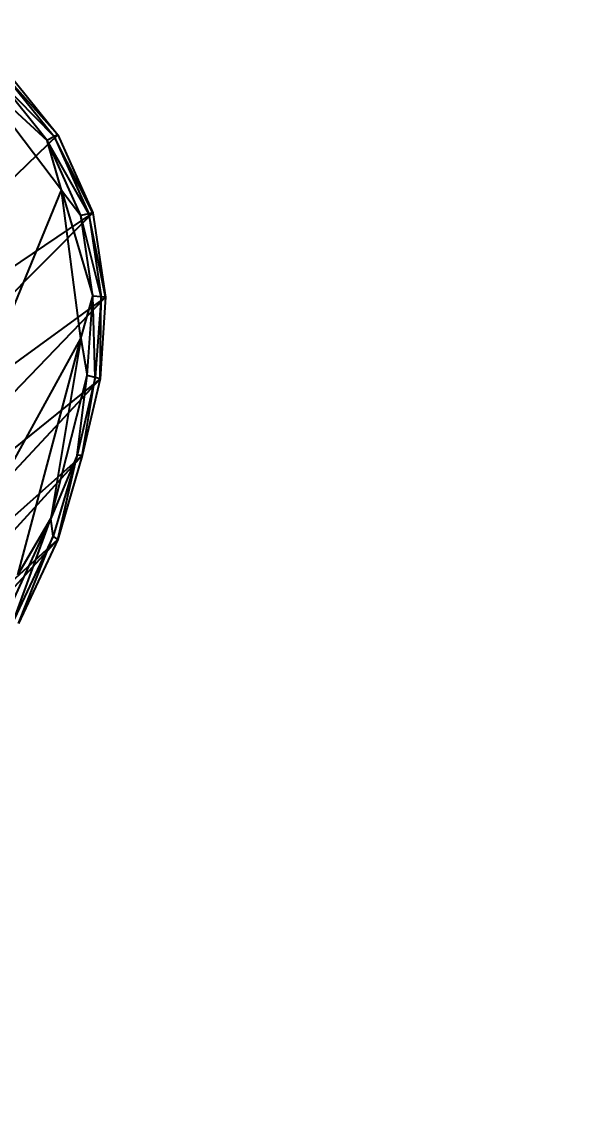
# Model space of a CAD drawing. Extents: x 11992 to 29481, y -6727 to 6811.
# Drawn here: x 17434.6 to 17453.64, y -1675.25 to -1637.07 of the extents above; entities that cross this region are included whole.
import ezdxf

# ---------------------------------------------------------------- set-up
doc = ezdxf.new("R2010")
doc.units = 0
doc.header["$MEASUREMENT"] = 0
doc.layers.get('0').update_dxf_attribs({"color": 8, "linetype": 'CONTINUOUS'})
doc.layers.get('Defpoints').update_dxf_attribs({"color": 8, "linetype": 'CONTINUOUS'})
doc.layers.add('zoylight 4标注', color=9, linetype='CONTINUOUS')
doc.styles.add('CCD-DIM', font='archs.shx', dxfattribs={"width": 0.8})
doc.dimstyles.new('zoylight_DIM_40', dxfattribs={"dimscale": 40, "dimtxt": 1.9, "dimasz": 0.4, "dimexe": 0.5, "dimexo": 0.5, "dimgap": 0.5, "dimtad": 1, "dimdec": 0, "dimrnd": 5, "dimzin": 12, "dimdsep": 46, "dimtxsty": 'CCD-DIM', "dimblk": 'CCD_Dimension_Tick', "dimcen": 0.125, "dimclrd": 44, "dimclre": 44, "dimclrt": 50, "dimadec": 0, "dimazin": 0, "dimtfac": 1, "dimtdec": 0, "dimtmove": 2, "dimatfit": 3, "dimldrblk": 'CCD_Leader_Dot', "dimfxl": 0, "dimtvp": 1, "dimtolj": 1, "dimtzin": 0, "dimarcsym": 0})

# ---------------------------------------------------------------- blocks, each defined once
blk = doc.blocks.new('CCD_Dimension_Tick')
at = {"color": 0, "linetype": 'ByBlock'}
for p, q in [((-1.0906, 0), (0, 0)), ((0, 0), (1.0906, 0))]:
    blk.add_line(p, q, dxfattribs=at)
at = {"color": 0, "linetype": 'Continuous', "const_width": 0.6075}
blk.add_lwpolyline([(-0.6104, -0.6104), (0.6104, 0.6104)], dxfattribs=at)
blk = doc.blocks.new('*D124')
at = {"layer": 'Defpoints', "color": 0, "linetype": 'Continuous'}
for p in [(16998.772, -1630.281), (16998.772, -1694.142, -420.001), (17698.772, -1694.142, -420.001)]:
    blk.add_point(p, dxfattribs=at)
at = {"layer": 'zoylight 4标注', "color": 44, "linetype": 'Continuous', "lineweight": -2}
blk.add_line((16998.772, -1674.142), (16998.772, -1610.281), dxfattribs=at)
at = {"layer": 'zoylight 4标注', "color": 44, "lineweight": -2}
for p, q in [((17698.772, -1674.142), (17698.772, -1610.281)), ((17682.772, -1630.281), (17014.772, -1630.281))]:
    blk.add_line(p, q, dxfattribs=at)
at = {"layer": 'zoylight 4标注', "color": 44, "linetype": 'Continuous', "lineweight": -2, "xscale": 16, "yscale": 16, "zscale": 16, "rotation": 180}
blk.add_blockref('CCD_Dimension_Tick', (16998.772, -1630.281), dxfattribs=at)
at = {"layer": 'zoylight 4标注', "color": 44, "linetype": 'Continuous', "lineweight": -2, "xscale": 16, "yscale": 16, "zscale": 16}
blk.add_blockref('CCD_Dimension_Tick', (17698.772, -1630.281), dxfattribs=at)
at = {"layer": 'zoylight 4标注', "color": 50, "linetype": 'Continuous', "insert": (17348.772, -1572.281), "char_height": 76, "attachment_point": 5, "style": 'CCD-DIM'}
blk.add_mtext('\\A1;700', dxfattribs=at)
blk = doc.blocks.new('CCD_Leader_Dot')
at = {"color": 0, "linetype": 'ByBlock'}
blk.add_line((-5, 0), (-10, 0), dxfattribs=at)
at = {"color": 0, "linetype": 'ByBlock', "const_width": 5}
blk.add_lwpolyline([(-2.5, 0, 1), (2.5, 0, 1)], format="xyb", close=True, dxfattribs=at)

msp = doc.modelspace()

# ---------------------------------------------------------------- linework, layer by layer
for p, q in [((17432.823, -1638.746, -2436.695), (17435.471, -1641.173, -2436.628)), ((17435.958, -1642.894, -2436.712), (17432.823, -1638.746, -2436.695)), ((17435.831, -1640.976, -2436.073), (17433.967, -1638.88, -2436.433)), ((17433.967, -1638.88, -2436.433), (17435.71, -1641.036, -2436.438)), ((17434.067, -1638.786, -2436.056), (17435.831, -1640.976, -2436.073)), ((17435.71, -1641.036, -2436.438), (17433.781, -1639.082, -2436.623)), ((17435.471, -1641.173, -2436.628), (17433.781, -1639.082, -2436.623)), ((17435.831, -1640.976, -2436.073), (17423.928, -1652.478, -2361.872)), ((17435.71, -1641.036, -2436.438), (17435.471, -1641.173, -2436.628)), ((17436.911, -1643.711, -2436.466), (17435.471, -1641.173, -2436.628)), ((17436.637, -1643.77, -2436.656), (17435.471, -1641.173, -2436.628)), ((17435.958, -1642.894, -2436.712), (17435.471, -1641.173, -2436.628)), ((17435.831, -1640.976, -2436.073), (17435.71, -1641.036, -2436.438)), ((17435.71, -1641.036, -2436.438), (17436.911, -1643.711, -2436.466)), ((17437.054, -1643.681, -2436.085), (17435.71, -1641.036, -2436.438)), ((17435.831, -1640.976, -2436.073), (17437.054, -1643.681, -2436.085)), ((17425.675, -1667.934, -2436.993), (17435.958, -1642.894, -2436.712)), ((17436.633, -1648.026, -2436.798), (17435.958, -1642.894, -2436.712)), ((17435.958, -1642.894, -2436.712), (17437.048, -1646.561, -2436.702)), ((17435.958, -1642.894, -2436.712), (17436.637, -1643.77, -2436.656)), ((17437.054, -1643.681, -2436.085), (17423.928, -1652.478, -2361.872)), ((17437.054, -1643.681, -2436.085), (17425.299, -1655.459, -2361.892)), ((17436.911, -1643.711, -2436.466), (17436.637, -1643.77, -2436.656)), ((17437.048, -1646.561, -2436.702), (17436.637, -1643.77, -2436.656)), ((17437.333, -1646.579, -2436.512), (17436.637, -1643.77, -2436.656)), ((17437.054, -1643.681, -2436.085), (17436.911, -1643.711, -2436.466)), ((17437.491, -1646.592, -2436.129), (17436.911, -1643.711, -2436.466)), ((17436.911, -1643.711, -2436.466), (17437.333, -1646.579, -2436.512)), ((17437.054, -1643.681, -2436.085), (17437.491, -1646.592, -2436.129)), ((17437.491, -1646.592, -2436.129), (17425.299, -1655.459, -2361.892)), ((17437.491, -1646.592, -2436.129), (17425.873, -1658.661, -2361.941)), ((17436.633, -1648.026, -2436.798), (17437.048, -1646.561, -2436.702)), ((17436.853, -1649.301, -2436.749), (17437.048, -1646.561, -2436.702)), ((17437.134, -1649.379, -2436.559), (17437.048, -1646.561, -2436.702)), ((17437.333, -1646.579, -2436.512), (17437.048, -1646.561, -2436.702)), ((17437.333, -1646.579, -2436.512), (17437.134, -1649.379, -2436.559)), ((17437.299, -1649.42, -2436.174), (17437.333, -1646.579, -2436.512)), ((17437.491, -1646.592, -2436.129), (17437.299, -1649.42, -2436.174)), ((17437.491, -1646.592, -2436.129), (17437.333, -1646.579, -2436.512)), ((17425.675, -1667.934, -2436.993), (17436.633, -1648.026, -2436.798)), ((17434.449, -1656.208, -2436.899), (17436.633, -1648.026, -2436.798)), ((17436.633, -1648.026, -2436.798), (17435.597, -1654.257, -2436.805)), ((17436.633, -1648.026, -2436.798), (17436.853, -1649.301, -2436.749)), ((17435.597, -1654.257, -2436.805), (17436.853, -1649.301, -2436.749)), ((17436.506, -1652.061, -2436.589), (17436.853, -1649.301, -2436.749)), ((17437.134, -1649.379, -2436.559), (17436.853, -1649.301, -2436.749)), ((17437.299, -1649.42, -2436.174), (17425.729, -1661.826, -2361.996)), ((17437.299, -1649.42, -2436.174), (17425.873, -1658.661, -2361.941)), ((17437.134, -1649.379, -2436.559), (17436.506, -1652.061, -2436.589)), ((17436.685, -1652.074, -2436.203), (17437.134, -1649.379, -2436.559)), ((17437.299, -1649.42, -2436.174), (17436.685, -1652.074, -2436.203)), ((17437.299, -1649.42, -2436.174), (17437.134, -1649.379, -2436.559)), ((17436.685, -1652.074, -2436.203), (17425.009, -1664.829, -2362.035)), ((17436.685, -1652.074, -2436.203), (17425.729, -1661.826, -2361.996)), ((17436.506, -1652.061, -2436.589), (17435.597, -1654.257, -2436.805)), ((17436.506, -1652.061, -2436.589), (17435.677, -1654.871, -2436.616)), ((17435.832, -1654.985, -2436.231), (17436.506, -1652.061, -2436.589)), ((17436.685, -1652.074, -2436.203), (17435.832, -1654.985, -2436.231)), ((17436.685, -1652.074, -2436.203), (17436.506, -1652.061, -2436.589)), ((17434.085, -1657.558, -2436.85), (17435.597, -1654.257, -2436.805)), ((17434.328, -1657.744, -2436.661), (17435.597, -1654.257, -2436.805)), ((17434.449, -1656.208, -2436.899), (17435.597, -1654.257, -2436.805)), ((17435.677, -1654.871, -2436.616), (17435.597, -1654.257, -2436.805)), ((17435.832, -1654.985, -2436.231), (17423.962, -1667.936, -2362.075)), ((17435.832, -1654.985, -2436.231), (17425.009, -1664.829, -2362.035)), ((17435.677, -1654.871, -2436.616), (17434.328, -1657.744, -2436.661)), ((17434.471, -1657.892, -2436.274), (17435.677, -1654.871, -2436.616)), ((17435.832, -1654.985, -2436.231), (17434.471, -1657.892, -2436.274)), ((17435.832, -1654.985, -2436.231), (17435.677, -1654.871, -2436.616))]:
    msp.add_line(p, q)

# ---------------------------------------------------------------- dimensions: what is measured, and where the dimension line sits
at = {"layer": 'zoylight 4标注', "linetype": 'Continuous'}
dim = msp.add_aligned_dim(p1=(17698.772, -1694.142, -420.001), p2=(16998.772, -1694.142, -420.001), distance=-63.86, dimstyle='zoylight_DIM_40', dxfattribs=at)
dim.commit()
dim.dimension.update_dxf_attribs({"geometry": '*D124', "text_midpoint": (17348.772, -1572.281)})

doc.saveas('drawing.dxf')
